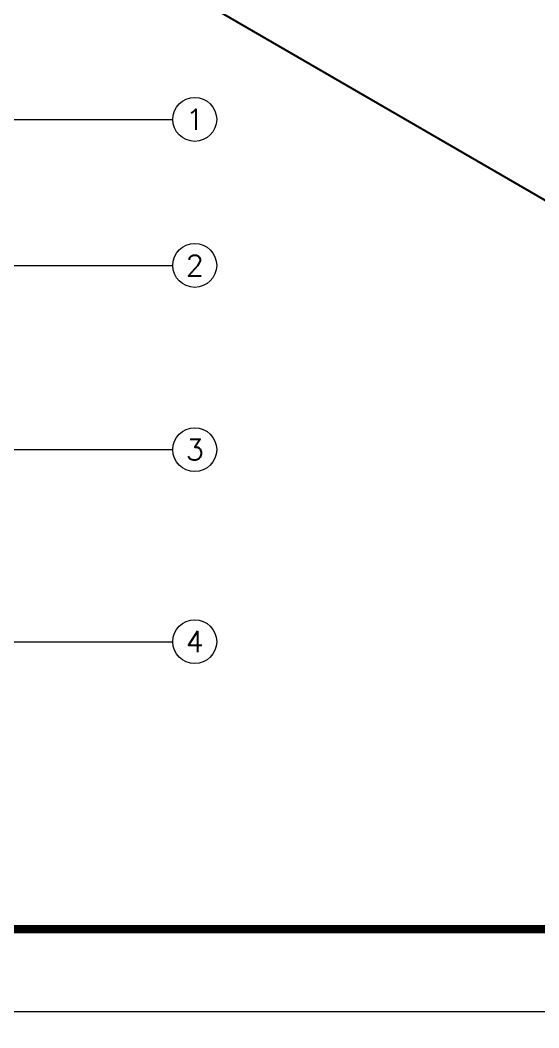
# Model space of a CAD drawing. Header units: inches. Extents: x 3700 to 4563, y 1353 to 2328.
# Drawn here: x 3977.5 to 4014.8, y 2064.9 to 2137.3 of the extents above; entities that cross this region are included whole.
import ezdxf
from ezdxf.enums import TextEntityAlignment as Align

# ---------------------------------------------------------------- set-up
doc = ezdxf.new("R2010")
doc.units = ezdxf.units.IN
doc.header["$LTSCALE"] = 0.5
doc.layers.add('from', color=7, linetype='Continuous', lineweight=13)
doc.styles.add('ROMAND', font='romand.shx', dxfattribs={"width": 0.75, "bigfont": 'gbcbig.shx'})
doc.styles.add('TXT', font='txt.shx', dxfattribs={"bigfont": 'gbcbig.shx'})
doc.dimstyles.new('YanXiu', dxfattribs={"dimtxt": 2.5, "dimasz": 2.2, "dimexe": 1, "dimexo": 0, "dimgap": 0.66, "dimtad": 0, "dimzin": 9, "dimdsep": 46, "dimtxsty": 'ROMAND', "dimblk": 'CLOSEDBLANK', "dimcen": 0, "dimclrd": 3, "dimclre": 3, "dimclrt": 7, "dimazin": 2, "dimtfac": 1, "dimtofl": 0, "dimtmove": 0, "dimatfit": 3, "dimldrblk": 'CLOSEDBLANK', "dimfxl": 1, "dimlwd": 5, "dimlwe": 5, "dimarcsym": 0})

# ---------------------------------------------------------------- blocks, each defined once
blk = doc.blocks.new('_ClosedBlank')
at = {"color": 0, "linetype": 'ByBlock', "lineweight": -2}
for p, q in [((-1, 0.167), (0, 0)), ((-1, 0.167), (-1, -0.167)), ((0, 0), (-1, -0.167))]:
    blk.add_line(p, q, dxfattribs=at)

msp = doc.modelspace()

# ---------------------------------------------------------------- linework, layer by layer
msp.add_line((4195.443, 2019.846), (3731.985, 2288.585))
at = {"layer": 'from'}
msp.add_lwpolyline([(3777.324, 2066.077), (4120.761, 2066.077), (4120.761, 2304.735), (3777.324, 2304.735)], close=True, dxfattribs=at)
at = {"layer": 'from', "const_width": 0.592}
msp.add_lwpolyline([(3783.243, 2071.996), (3783.243, 2298.816), (4114.842, 2298.816), (4114.842, 2071.996), (3783.243, 2071.996)], dxfattribs=at)
at = {"layer": 'from', "color": 4}
for centre in [(3990.028, 2130.183, 0), (3990.028, 2119.69, 0), (3990.028, 2106.453, 0), (3990.028, 2092.651, 0)]:
    msp.add_circle(centre, 1.575, dxfattribs=at)

# ---------------------------------------------------------------- texts
at = {"layer": 'from', "color": 6, "style": 'TXT'}
for s, p in [('1', (3990.028, 2130.183, 0)), ('2', (3990.028, 2119.69, 0)), ('3', (3990.028, 2106.453, 0)), ('4', (3990.028, 2092.651, 0))]:
    msp.add_text(s, height=1.5, dxfattribs=at).set_placement(p, align=Align.MIDDLE)

# ---------------------------------------------------------------- leaders
at = {"layer": 'from', "color": 4}
for points in [[(3973.554, 2130.183, 0), (3988.453, 2130.183, 0)], [(3973.554, 2119.69, 0), (3988.453, 2119.69, 0)], [(3973.554, 2106.453, 0), (3988.453, 2106.453, 0)], [(3963.06, 2092.651, 0), (3988.453, 2092.651, 0)]]:
    msp.add_leader(points, dimstyle='YanXiu', override={"dimasz": 0.9, "dimldrblk": 'Dot'}, dxfattribs=at)

doc.saveas('drawing.dxf')
